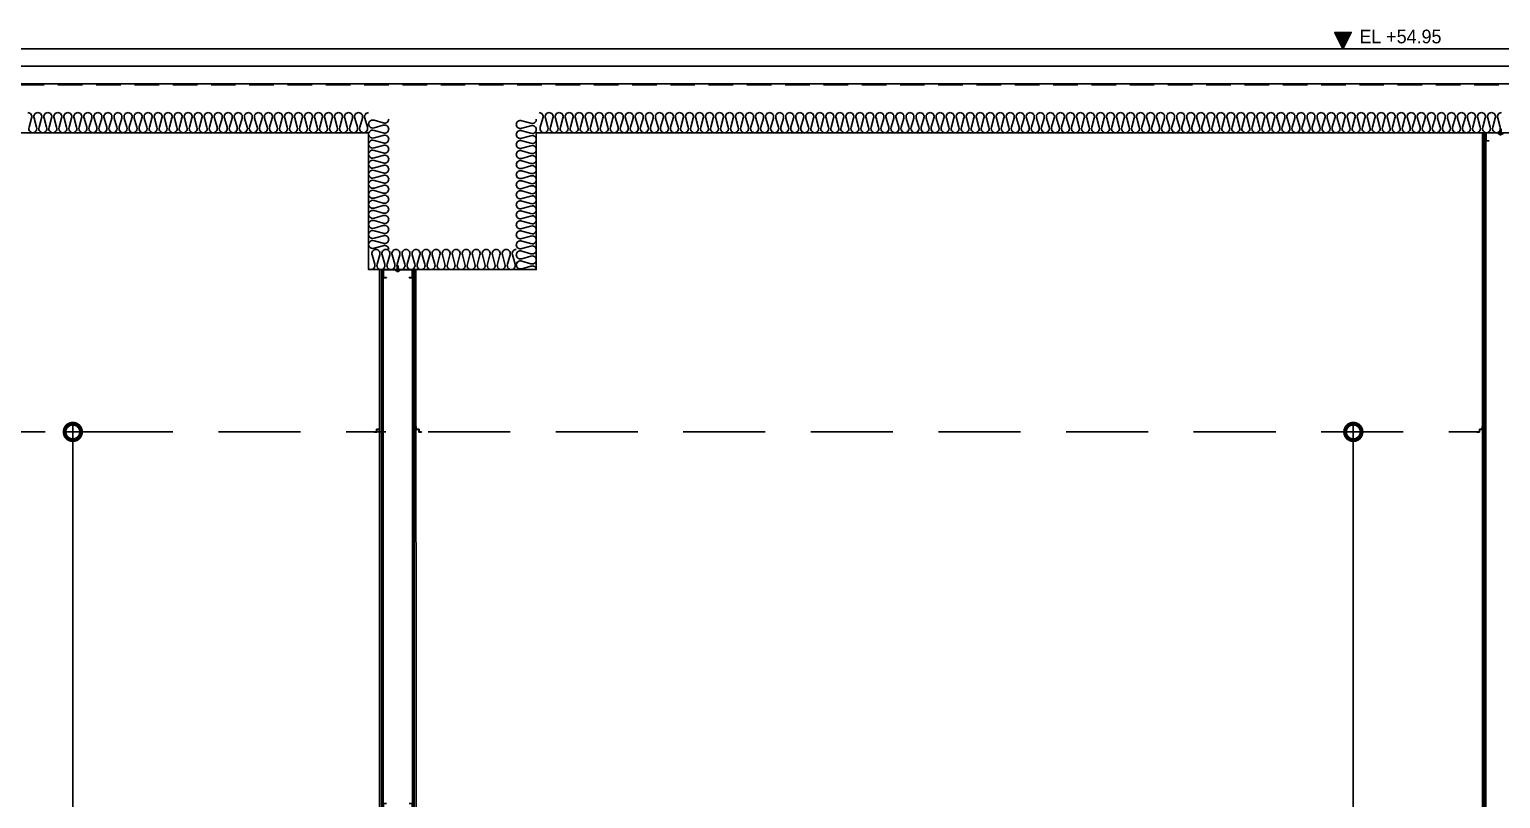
# Model space of a CAD drawing. Header units: millimetres. Extents: x 19868 to 801382, y -4805 to 85279.
# Drawn here: x 520667 to 528738, y 45669 to 49885 of the extents above; entities that cross this region are included whole.
import ezdxf

# ---------------------------------------------------------------- set-up
doc = ezdxf.new("R2010")
doc.units = ezdxf.units.MM
doc.header["$LTSCALE"] = 250
doc.linetypes.add('HID', pattern=[2.8, 1.8, -1])
doc.linetypes.add('HIDDEN', pattern=[9.525, 6.35, -3.175])
doc.layers.get('Defpoints').update_dxf_attribs({"color": 151})
for name, color, linetype in [('8입면선', 8, 'Continuous'), ('A-FIN', 6, 'Continuous'), ('A-FIN-8', 8, 'Continuous'), ('A-HAT-WIREMESH', 9, 'g_mesh'), ('A-WALL-D', 7, 'Continuous'), ('A-WP', 1, 'HID'), ('GAGAM-DT', 7, 'Continuous'), ('ISL', 251, 'Continuous'), ('인테리어', 7, 'HIDDEN'), ('입면', 7, 'Continuous')]:
    doc.layers.add(name, color=color, linetype=linetype)
doc.layers.add('CK', color=221, linetype='Continuous', plot=False)
doc.layers.add('NOPLOT', color=191, linetype='Continuous', plot=False)
doc.styles.add('Gdim', font='')
doc.styles.get('Gdim').set_extended_font_data('Dotum')
doc.linetypes.add('g_mesh', pattern='A,10,-0.8,["X",Gdim,S=0.6,R=0,X=-0.15,Y=-0.3],-0.8', length=11.6)
doc.dimstyles.new('Gdim50', dxfattribs={"dimscale": 30, "dimtxt": 3, "dimasz": 6, "dimexe": 1.5, "dimexo": 2, "dimgap": 1, "dimtad": 1, "dimdec": 0, "dimzin": 0, "dimdsep": 46, "dimlunit": 6, "dimtxsty": 'Gdim', "dimblk": 'DOTSMALL', "dimcen": 1.5, "dimdle": 1.5, "dimclrd": 256, "dimclre": 256, "dimclrt": 256, "dimazin": 0, "dimtfac": 1, "dimtdec": 0, "dimtix": 1, "dimtmove": 2, "dimatfit": 3, "dimldrblk": 'DOTSMALL', "dimfxl": 1.5, "dimtolj": 1, "dimtzin": 0, "dimlwd": -1, "dimlwe": -1, "dimarcsym": 1})

# ---------------------------------------------------------------- blocks, each defined once
blk = doc.blocks.new('A$C481fd194')
blk.add_hatch(color=256).paths.add_polyline_path([(375, 750), (-375, 750), (0, 0)])
blk.add_lwpolyline([(0, 0), (-375, 750), (375, 750), (0, 0)])
blk = doc.blocks.new('_DotSmall')
at = {"color": 0, "linetype": 'ByBlock', "const_width": 0.5}
blk.add_lwpolyline([(-0.0625, 0, 1), (0.0625, 0, 1)], format="xyb", close=True, dxfattribs=at)
blk = doc.blocks.new('*D81')
at = {"layer": 'CK', "transparency": 16777216}
for p, q in [((520905.2, 42233.9), (520905.2, 47723.9)), ((521043.4, 47678.9), (520860.2, 47678.9)), ((521043.4, 42278.9), (520860.2, 42278.9))]:
    blk.add_line(p, q, dxfattribs=at)
at = {"layer": 'Defpoints', "color": 0, "transparency": 16777216}
for p in [(520905.2, 47678.9), (521103.4, 47678.9), (521103.4, 42278.9)]:
    blk.add_point(p, dxfattribs=at)
at = {"layer": 'CK', "transparency": 16777216, "xscale": 180, "yscale": 180, "zscale": 180}
for p, rotation in [((520905.2, 47678.9), 90), ((520905.2, 42278.9), 270)]:
    blk.add_blockref('_DotSmall', p, dxfattribs=dict(at, rotation=rotation))
at = {"layer": 'CK', "transparency": 16777216, "insert": (520821.4, 44978.9), "char_height": 90, "attachment_point": 5, "rotation": 90, "style": 'Gdim'}
blk.add_mtext('\\A1;5,400', dxfattribs=at)
blk = doc.blocks.new('*D83')
at = {"layer": 'CK', "transparency": 16777216}
for p, q in [((527930.3, 43133.9), (527930.3, 47723.9)), ((528068.6, 47678.9), (527885.3, 47678.9)), ((528068.6, 43178.9), (527885.3, 43178.9))]:
    blk.add_line(p, q, dxfattribs=at)
at = {"layer": 'Defpoints', "color": 0, "transparency": 16777216}
for p in [(527930.3, 47678.9), (528128.6, 47678.9), (528128.6, 43178.9)]:
    blk.add_point(p, dxfattribs=at)
at = {"layer": 'CK', "transparency": 16777216, "xscale": 180, "yscale": 180, "zscale": 180}
for p, rotation in [((527930.3, 47678.9), 90), ((527930.3, 43178.9), 270)]:
    blk.add_blockref('_DotSmall', p, dxfattribs=dict(at, rotation=rotation))
at = {"layer": 'CK', "transparency": 16777216, "insert": (527846.6, 45428.9), "char_height": 90, "attachment_point": 5, "rotation": 90, "style": 'Gdim'}
blk.add_mtext('\\A1;4,500', dxfattribs=at)
blk = doc.blocks.new('*U126')
at = {"layer": '8입면선', "color": 8}
for p, q in [((10, 0), (9.7, 2991.3)), ((190, 0), (189.7, 2991.3)), ((190, 10), (10, 10))]:
    blk.add_line(p, q, dxfattribs=at)
at = {"layer": 'A-WALL-D'}
for p, q in [((-0.3, 2991.3), (0, 0)), ((19.7, 2991.3), (-0.3, 2991.3)), ((20, 10), (19.7, 2991.3)), ((180, 10), (179.7, 2991.3)), ((199.7, 2991.3), (179.7, 2991.3)), ((199.7, 2991.3), (200, 0)), ((20, 0), (0, 0)), ((180, 20), (20, 20)), ((20, 0), (180, 0)), ((200, 0), (180, 0))]:
    blk.add_line(p, q, dxfattribs=at)
at = {"layer": 'GAGAM-DT', "color": 8}
for p, q in [((97.3, 2985.5), (97.3, 3016.9)), ((102.3, 3011.4), (97.3, 3016.9)), ((102.3, 2985.5), (102.3, 3011.4)), ((104.8, 2985.5), (94.8, 2985.5)), ((94.8, 2985.5), (94.8, 2982)), ((103.3, 2980.5), (96.4, 2980.5)), ((97.3, 2985.5), (97.3, 2980.5)), ((102.3, 2985.5), (102.3, 2980.5)), ((104.8, 2985.5), (104.8, 2982)), ((95.1, 25.8), (95.1, 29.3)), ((105.1, 25.8), (95.1, 25.8)), ((103.6, 30.8), (96.7, 30.8)), ((97.6, 25.8), (97.6, 30.8)), ((97.6, 25.8), (97.6, -5.6)), ((102.6, 25.8), (102.6, 30.8)), ((102.6, 25.8), (102.6, -0.1)), ((105.1, 25.8), (105.1, 29.3)), ((102.6, -0.1), (97.6, -5.6))]:
    blk.add_line(p, q, dxfattribs=at)
for centre, start, end in [((96.4, 2982), 180, 270), ((103.3, 2982), 270, 0), ((96.7, 29.3), 90, 180), ((103.6, 29.3), 0, 90)]:
    blk.add_arc(centre, 1.51, start, end, dxfattribs=at)
at = {"layer": '입면', "color": 6}
for p, q in [((19.7, 2946.3), (19.7, 2991.3)), ((19.7, 2991.3), (85, 2991.3)), ((84.5, 2990.1), (20.9, 2990.1)), ((20.9, 2990.1), (20.9, 2947.5)), ((89.5, 2984.3), (84.5, 2990.1)), ((85, 2991.3), (90, 2985.5)), ((109.4, 2985.5), (114.3, 2991.3)), ((114.9, 2990.1), (109.9, 2984.3)), ((114.3, 2991.3), (179.7, 2991.3)), ((178.5, 2990.1), (114.9, 2990.1)), ((178.5, 2947.5), (178.5, 2990.1)), ((179.7, 2991.3), (179.7, 2946.3)), ((37.5, 2946.3), (19.7, 2946.3)), ((20.9, 2947.5), (37.5, 2947.5)), ((37.5, 2947.5), (37.5, 2946.3)), ((109.9, 2984.3), (89.5, 2984.3)), ((90, 2985.5), (109.4, 2985.5)), ((161.8, 2946.3), (161.8, 2947.5)), ((161.8, 2947.5), (178.5, 2947.5)), ((179.7, 2946.3), (161.8, 2946.3)), ((37.8, 65), (20, 65)), ((20, 65), (20, 20)), ((20, 20), (85.3, 20)), ((21.2, 21.2), (21.2, 63.8)), ((21.2, 63.8), (37.8, 63.8)), ((84.8, 21.2), (21.2, 21.2)), ((37.8, 63.8), (37.8, 65)), ((89.8, 27), (84.8, 21.2)), ((85.3, 20), (90.3, 25.8)), ((110.2, 27), (89.8, 27)), ((90.3, 25.8), (109.7, 25.8)), ((109.7, 25.8), (114.7, 20)), ((115.2, 21.2), (110.2, 27)), ((114.7, 20), (180, 20)), ((178.8, 21.2), (115.2, 21.2)), ((180, 65), (162.2, 65)), ((162.2, 65), (162.2, 63.8)), ((162.2, 63.8), (178.8, 63.8)), ((178.8, 63.8), (178.8, 21.2)), ((180, 20), (180, 65))]:
    blk.add_line(p, q, dxfattribs=at)
blk = doc.blocks.new('*U128')
at = {"layer": '8입면선', "color": 8}
for p, q in [((3316397.6, 472011.4), (3316397.6, 478251.4)), ((3316577.6, 472011.4), (3316577.6, 478251.4))]:
    blk.add_line(p, q, dxfattribs=at)
at = {"layer": 'A-WALL-D'}
for p, q in [((3316387.6, 478251.4), (3316387.6, 472011.4)), ((3316407.6, 478251.4), (3316387.6, 478251.4)), ((3316407.6, 472021.4), (3316407.6, 478251.4)), ((3316567.6, 472021.4), (3316567.6, 478251.4)), ((3316587.6, 478251.4), (3316567.6, 478251.4)), ((3316587.6, 478251.4), (3316587.6, 472011.4)), ((3316407.6, 472011.4), (3316387.6, 472011.4)), ((3316587.6, 472011.4), (3316567.6, 472011.4))]:
    blk.add_line(p, q, dxfattribs=at)
at = {"layer": 'CK', "linetype": 'Continuous'}
blk.add_line((3316472.9, 472011.4), (3316502.3, 472011.4), dxfattribs=at)
at = {"layer": 'GAGAM-DT', "color": 8}
for p, q in [((3316492.7, 478245.6), (3316482.8, 478245.6)), ((3316482.8, 478245.6), (3316482.8, 478242.1)), ((3316491.2, 478240.6), (3316484.3, 478240.6)), ((3316485.3, 478245.6), (3316485.3, 478277)), ((3316490.3, 478271.5), (3316485.3, 478277)), ((3316485.3, 478245.6), (3316485.3, 478240.6)), ((3316490.3, 478245.6), (3316490.3, 478271.5)), ((3316490.3, 478245.6), (3316490.3, 478240.6)), ((3316492.7, 478245.6), (3316492.7, 478242.1)), ((3316482.8, 472017.2), (3316482.8, 472020.7)), ((3316492.7, 472017.2), (3316482.8, 472017.2)), ((3316491.2, 472022.2), (3316484.3, 472022.2)), ((3316485.3, 472017.2), (3316485.3, 472022.2)), ((3316485.3, 472017.2), (3316485.3, 471985.8)), ((3316490.3, 472017.2), (3316490.3, 472022.2)), ((3316490.3, 472017.2), (3316490.3, 471991.3)), ((3316492.7, 472017.2), (3316492.7, 472020.7)), ((3316490.3, 471991.3), (3316485.3, 471985.8))]:
    blk.add_line(p, q, dxfattribs=at)
for centre, start, end in [((3316484.3, 478242.1), 180, 270), ((3316491.2, 478242.1), 270, 0), ((3316484.3, 472020.7), 90, 180), ((3316491.2, 472020.7), 0, 90)]:
    blk.add_arc(centre, 1.51, start, end, dxfattribs=at)
at = {"layer": '입면', "color": 6}
for p, q in [((3316407.6, 478206.4), (3316407.6, 478251.4)), ((3316407.6, 478251.4), (3316472.9, 478251.4)), ((3316425.4, 478206.4), (3316407.6, 478206.4)), ((3316472.4, 478250.2), (3316408.8, 478250.2)), ((3316408.8, 478250.2), (3316408.8, 478207.6)), ((3316408.8, 478207.6), (3316425.4, 478207.6)), ((3316425.4, 478207.6), (3316425.4, 478206.4)), ((3316477.4, 478244.4), (3316472.4, 478250.2)), ((3316472.9, 478251.4), (3316477.9, 478245.6)), ((3316497.8, 478244.4), (3316477.4, 478244.4)), ((3316477.9, 478245.6), (3316497.3, 478245.6)), ((3316497.3, 478245.6), (3316502.3, 478251.4)), ((3316502.8, 478250.2), (3316497.8, 478244.4)), ((3316502.3, 478251.4), (3316567.6, 478251.4)), ((3316566.4, 478250.2), (3316502.8, 478250.2)), ((3316549.8, 478206.4), (3316549.8, 478207.6)), ((3316549.8, 478207.6), (3316566.4, 478207.6)), ((3316567.6, 478206.4), (3316549.8, 478206.4)), ((3316566.4, 478207.6), (3316566.4, 478250.2)), ((3316567.6, 478251.4), (3316567.6, 478206.4)), ((3316425.4, 472056.4), (3316407.6, 472056.4)), ((3316407.6, 472056.4), (3316407.6, 472011.4)), ((3316407.6, 472011.4), (3316472.9, 472011.4)), ((3316408.8, 472012.6), (3316408.8, 472055.2)), ((3316408.8, 472055.2), (3316425.4, 472055.2)), ((3316472.4, 472012.6), (3316408.8, 472012.6)), ((3316425.4, 472055.2), (3316425.4, 472056.4)), ((3316477.4, 472018.5), (3316472.4, 472012.6)), ((3316472.9, 472011.4), (3316477.9, 472017.3)), ((3316497.8, 472018.5), (3316477.4, 472018.5)), ((3316477.9, 472017.3), (3316497.3, 472017.3)), ((3316497.3, 472017.3), (3316502.3, 472011.4)), ((3316502.8, 472012.6), (3316497.8, 472018.5)), ((3316502.3, 472011.4), (3316567.6, 472011.4)), ((3316566.4, 472012.6), (3316502.8, 472012.6)), ((3316567.6, 472056.4), (3316549.8, 472056.4)), ((3316549.8, 472056.4), (3316549.8, 472055.2)), ((3316549.8, 472055.2), (3316566.4, 472055.2)), ((3316566.4, 472055.2), (3316566.4, 472012.6)), ((3316567.6, 472011.4), (3316567.6, 472056.4))]:
    blk.add_line(p, q, dxfattribs=at)

msp = doc.modelspace()

# ---------------------------------------------------------------- linework, layer by layer
at = {"layer": 'A-FIN'}
msp.add_line((531630.2, 49778.9), (511456.2, 49778.9), dxfattribs=at)
at = {"layer": 'A-FIN-8'}
msp.add_line((510956.4, 49586.9), (531620, 49586.9), dxfattribs=at)
at = {"layer": 'A-HAT-WIREMESH', "ltscale": 0.6}
msp.add_line((531630.2, 49682.9), (510946.2, 49682.9), dxfattribs=at)
at = {"layer": 'A-WP', "ltscale": 0.3}
msp.add_line((510953.4, 49581.9), (531623.1, 49581.9), dxfattribs=at)
at = {"layer": 'ISL'}
for points in [[(520658.2, 49428.9, -0.524856), (520678.8, 49399.1), (520665.1, 49348.7, 1.449198), (520706.3, 49348.7), (520692.6, 49399.1, -0.524856), (520713.2, 49428.9, -0.524856), (520733.8, 49399.1), (520720.1, 49348.7, 1.449198), (520761.3, 49348.7), (520747.6, 49399.1, -0.524856), (520768.2, 49428.9, -0.524856), (520788.8, 49399.1), (520775.1, 49348.7, 1.449198), (520816.3, 49348.7), (520802.6, 49399.1, -0.524856), (520823.2, 49428.9, -0.524856), (520843.8, 49399.1), (520830.1, 49348.7, 1.449198), (520871.3, 49348.7), (520857.6, 49399.1, -0.524856), (520878.2, 49428.9, -0.524856), (520898.8, 49399.1), (520885.1, 49348.7, 1.449198), (520926.3, 49348.7), (520912.6, 49399.1, -0.524856), (520933.2, 49428.9, -0.524856), (520953.8, 49399.1), (520940.1, 49348.7, 1.449198), (520981.3, 49348.7), (520967.6, 49399.1, -0.524856), (520988.2, 49428.9, -0.524856), (521008.8, 49399.1), (520995.1, 49348.7, 1.449198), (521036.3, 49348.7), (521022.6, 49399.1, -0.524856), (521043.2, 49428.9, -0.524856), (521063.8, 49399.1), (521050.1, 49348.7, 1.449198), (521091.3, 49348.7), (521077.6, 49399.1, -0.524856), (521098.2, 49428.9, -0.524856), (521118.8, 49399.1), (521105.1, 49348.7, 1.449198), (521146.3, 49348.7), (521132.6, 49399.1, -0.524856), (521153.2, 49428.9, -0.524856), (521173.8, 49399.1), (521160.1, 49348.7, 1.449198), (521201.3, 49348.7), (521187.6, 49399.1, -0.524856), (521208.2, 49428.9, -0.524856), (521228.8, 49399.1), (521215.1, 49348.7, 1.449198), (521256.3, 49348.7), (521242.6, 49399.1, -0.524856), (521263.2, 49428.9, -0.524856), (521283.8, 49399.1), (521270.1, 49348.7, 1.449198), (521311.3, 49348.7), (521297.6, 49399.1, -0.524856), (521318.2, 49428.9, -0.524856), (521338.8, 49399.1), (521325.1, 49348.7, 1.449198), (521366.3, 49348.7), (521352.6, 49399.1, -0.524856), (521373.2, 49428.9, -0.524856), (521393.8, 49399.1), (521380.1, 49348.7, 1.449198), (521421.3, 49348.7), (521407.6, 49399.1, -0.524856), (521428.2, 49428.9, -0.524856), (521448.8, 49399.1), (521435.1, 49348.7, 1.449198), (521476.3, 49348.7), (521462.6, 49399.1, -0.524856), (521483.2, 49428.9, -0.524856), (521503.8, 49399.1), (521490.1, 49348.7, 1.449198), (521531.3, 49348.7), (521517.6, 49399.1, -0.524856), (521538.2, 49428.9, -0.524856), (521558.8, 49399.1), (521545.1, 49348.7, 1.449198), (521586.3, 49348.7), (521572.6, 49399.1, -0.524856), (521593.2, 49428.9, -0.524856), (521613.8, 49399.1), (521600.1, 49348.7, 1.449198), (521641.3, 49348.7), (521627.6, 49399.1, -0.524856), (521648.2, 49428.9, -0.524856), (521668.8, 49399.1), (521655.1, 49348.7, 1.449198), (521696.3, 49348.7), (521682.6, 49399.1, -0.524856), (521703.2, 49428.9, -0.524856), (521723.8, 49399.1), (521710.1, 49348.7, 1.449198), (521751.3, 49348.7), (521737.6, 49399.1, -0.524856), (521758.2, 49428.9, -0.524856), (521778.8, 49399.1), (521765.1, 49348.7, 1.449198), (521806.3, 49348.7), (521792.6, 49399.1, -0.524856), (521813.2, 49428.9, -0.524856), (521833.8, 49399.1), (521820.1, 49348.7, 1.449198), (521861.3, 49348.7), (521847.6, 49399.1, -0.524856), (521868.2, 49428.9, -0.524856), (521888.8, 49399.1), (521875.1, 49348.7, 1.449198), (521916.3, 49348.7), (521902.6, 49399.1, -0.524856), (521923.2, 49428.9, -0.524856), (521943.8, 49399.1), (521930.1, 49348.7, 1.449198), (521971.3, 49348.7), (521957.6, 49399.1, -0.524856), (521978.2, 49428.9, -0.524856), (521998.8, 49399.1), (521985.1, 49348.7, 1.449198), (522026.3, 49348.7), (522012.6, 49399.1, -0.524856), (522033.2, 49428.9, -0.524856), (522053.8, 49399.1), (522040.1, 49348.7, 1.449198), (522081.3, 49348.7), (522067.6, 49399.1, -0.524856), (522088.2, 49428.9, -0.524856), (522108.8, 49399.1), (522095.1, 49348.7, 1.449198), (522136.3, 49348.7), (522122.6, 49399.1, -0.524856), (522143.2, 49428.9, -0.524856), (522163.8, 49399.1), (522150.1, 49348.7, 1.449198), (522191.3, 49348.7), (522177.6, 49399.1, -0.524856), (522198.2, 49428.9, -0.524856), (522218.8, 49399.1), (522205.1, 49348.7, 1.449198), (522246.3, 49348.7), (522232.6, 49399.1, -0.524856), (522253.2, 49428.9, -0.524856), (522273.8, 49399.1), (522260.1, 49348.7, 1.449198), (522301.3, 49348.7), (522287.6, 49399.1, -0.524856), (522308.2, 49428.9, -0.524856), (522328.8, 49399.1), (522315.1, 49348.7, 1.449198), (522356.3, 49348.7), (522342.6, 49399.1, -0.524856), (522363.2, 49428.9, -0.524856), (522383.8, 49399.1), (522370.1, 49348.7, 1.449198), (522411.3, 49348.7), (522397.6, 49399.1, -0.524856), (522418.2, 49428.9, -0.524856), (522438.8, 49399.1), (522425.1, 49348.7, 1.449198), (522466.3, 49348.7), (522452.6, 49399.1, -0.524856), (522473.2, 49428.9, -0.524856), (522493.8, 49399.1), (522480.1, 49348.7, 1.449198), (522521.3, 49348.7), (522507.6, 49399.1, -0.524856), (522528.2, 49428.9)], [(528743.2, 49428.9, 0.524856), (528722.6, 49399.1), (528736.3, 49348.7, -1.449198), (528695.1, 49348.7), (528708.8, 49399.1, 0.524856), (528688.2, 49428.9, 0.524856), (528667.6, 49399.1), (528681.3, 49348.7, -1.449198), (528640.1, 49348.7), (528653.8, 49399.1, 0.524856), (528633.2, 49428.9, 0.524856), (528612.6, 49399.1), (528626.3, 49348.7, -1.449198), (528585.1, 49348.7), (528598.8, 49399.1, 0.524856), (528578.2, 49428.9, 0.524856), (528557.6, 49399.1), (528571.3, 49348.7, -1.449198), (528530.1, 49348.7), (528543.8, 49399.1, 0.524856), (528523.2, 49428.9, 0.524856), (528502.6, 49399.1), (528516.3, 49348.7, -1.449198), (528475.1, 49348.7), (528488.8, 49399.1, 0.524856), (528468.2, 49428.9, 0.524856), (528447.6, 49399.1), (528461.3, 49348.7, -1.449198), (528420.1, 49348.7), (528433.8, 49399.1, 0.524856), (528413.2, 49428.9, 0.524856), (528392.6, 49399.1), (528406.3, 49348.7, -1.449198), (528365.1, 49348.7), (528378.8, 49399.1, 0.524856), (528358.2, 49428.9, 0.524856), (528337.6, 49399.1), (528351.3, 49348.7, -1.449198), (528310.1, 49348.7), (528323.8, 49399.1, 0.524856), (528303.2, 49428.9, 0.524856), (528282.6, 49399.1), (528296.3, 49348.7, -1.449198), (528255.1, 49348.7), (528268.8, 49399.1, 0.524856), (528248.2, 49428.9, 0.524856), (528227.6, 49399.1), (528241.3, 49348.7, -1.449198), (528200.1, 49348.7), (528213.8, 49399.1, 0.524856), (528193.2, 49428.9, 0.524856), (528172.6, 49399.1), (528186.3, 49348.7, -1.449198), (528145.1, 49348.7), (528158.8, 49399.1, 0.524856), (528138.2, 49428.9, 0.524856), (528117.6, 49399.1), (528131.3, 49348.7, -1.449198), (528090.1, 49348.7), (528103.8, 49399.1, 0.524856), (528083.2, 49428.9, 0.524856), (528062.6, 49399.1), (528076.3, 49348.7, -1.449198), (528035.1, 49348.7), (528048.8, 49399.1, 0.524856), (528028.2, 49428.9, 0.524856), (528007.6, 49399.1), (528021.3, 49348.7, -1.449198), (527980.1, 49348.7), (527993.8, 49399.1, 0.524856), (527973.2, 49428.9, 0.524856), (527952.6, 49399.1), (527966.3, 49348.7, -1.449198), (527925.1, 49348.7), (527938.8, 49399.1, 0.524856), (527918.2, 49428.9, 0.524856), (527897.6, 49399.1), (527911.3, 49348.7, -1.449198), (527870.1, 49348.7), (527883.8, 49399.1, 0.524856), (527863.2, 49428.9, 0.524856), (527842.6, 49399.1), (527856.3, 49348.7, -1.449198), (527815.1, 49348.7), (527828.8, 49399.1, 0.524856), (527808.2, 49428.9, 0.524856), (527787.6, 49399.1), (527801.3, 49348.7, -1.449198), (527760.1, 49348.7), (527773.8, 49399.1, 0.524856), (527753.2, 49428.9, 0.524856), (527732.6, 49399.1), (527746.3, 49348.7, -1.449198), (527705.1, 49348.7), (527718.8, 49399.1, 0.524856), (527698.2, 49428.9, 0.524856), (527677.6, 49399.1), (527691.3, 49348.7, -1.449198), (527650.1, 49348.7), (527663.8, 49399.1, 0.524856), (527643.2, 49428.9, 0.524856), (527622.6, 49399.1), (527636.3, 49348.7, -1.449198), (527595.1, 49348.7), (527608.8, 49399.1, 0.524856), (527588.2, 49428.9, 0.524856), (527567.6, 49399.1), (527581.3, 49348.7, -1.449198), (527540.1, 49348.7), (527553.8, 49399.1, 0.524856), (527533.2, 49428.9, 0.524856), (527512.6, 49399.1), (527526.3, 49348.7, -1.449198), (527485.1, 49348.7), (527498.8, 49399.1, 0.524856), (527478.2, 49428.9, 0.524856), (527457.6, 49399.1), (527471.3, 49348.7, -1.449198), (527430.1, 49348.7), (527443.8, 49399.1, 0.524856), (527423.2, 49428.9, 0.524856), (527402.6, 49399.1), (527416.3, 49348.7, -1.449198), (527375.1, 49348.7), (527388.8, 49399.1, 0.524856), (527368.2, 49428.9, 0.524856), (527347.6, 49399.1), (527361.3, 49348.7, -1.449198), (527320.1, 49348.7), (527333.8, 49399.1, 0.524856), (527313.2, 49428.9, 0.524856), (527292.6, 49399.1), (527306.3, 49348.7, -1.449198), (527265.1, 49348.7), (527278.8, 49399.1, 0.524856), (527258.2, 49428.9, 0.524856), (527237.6, 49399.1), (527251.3, 49348.7, -1.449198), (527210.1, 49348.7), (527223.8, 49399.1, 0.524856), (527203.2, 49428.9, 0.524856), (527182.6, 49399.1), (527196.3, 49348.7, -1.449198), (527155.1, 49348.7), (527168.8, 49399.1, 0.524856), (527148.2, 49428.9, 0.524856), (527127.6, 49399.1), (527141.3, 49348.7, -1.449198), (527100.1, 49348.7), (527113.8, 49399.1, 0.524856), (527093.2, 49428.9, 0.524856), (527072.6, 49399.1), (527086.3, 49348.7, -1.449198), (527045.1, 49348.7), (527058.8, 49399.1, 0.524856), (527038.2, 49428.9, 0.524856), (527017.6, 49399.1), (527031.3, 49348.7, -1.449198), (526990.1, 49348.7), (527003.8, 49399.1, 0.524856), (526983.2, 49428.9, 0.524856), (526962.6, 49399.1), (526976.3, 49348.7, -1.449198), (526935.1, 49348.7), (526948.8, 49399.1, 0.524856), (526928.2, 49428.9, 0.524856), (526907.6, 49399.1), (526921.3, 49348.7, -1.449198), (526880.1, 49348.7), (526893.8, 49399.1, 0.524856), (526873.2, 49428.9, 0.524856), (526852.6, 49399.1), (526866.3, 49348.7, -1.449198), (526825.1, 49348.7), (526838.8, 49399.1, 0.524856), (526818.2, 49428.9, 0.524856), (526797.6, 49399.1), (526811.3, 49348.7, -1.449198), (526770.1, 49348.7), (526783.8, 49399.1, 0.524856), (526763.2, 49428.9, 0.524856), (526742.6, 49399.1), (526756.3, 49348.7, -1.449198), (526715.1, 49348.7), (526728.8, 49399.1, 0.524856), (526708.2, 49428.9, 0.524856), (526687.6, 49399.1), (526701.3, 49348.7, -1.449198), (526660.1, 49348.7), (526673.8, 49399.1, 0.524856), (526653.2, 49428.9, 0.524856), (526632.6, 49399.1), (526646.3, 49348.7, -1.449198), (526605.1, 49348.7), (526618.8, 49399.1, 0.524856), (526598.2, 49428.9, 0.524856), (526577.6, 49399.1), (526591.3, 49348.7, -1.449198), (526550.1, 49348.7), (526563.8, 49399.1, 0.524856), (526543.2, 49428.9, 0.524856), (526522.6, 49399.1), (526536.3, 49348.7, -1.449198), (526495.1, 49348.7), (526508.8, 49399.1, 0.524856), (526488.2, 49428.9, 0.524856), (526467.6, 49399.1), (526481.3, 49348.7, -1.449198), (526440.1, 49348.7), (526453.8, 49399.1, 0.524856), (526433.2, 49428.9, 0.524856), (526412.6, 49399.1), (526426.3, 49348.7, -1.449198), (526385.1, 49348.7), (526398.8, 49399.1, 0.524856), (526378.2, 49428.9, 0.524856), (526357.6, 49399.1), (526371.3, 49348.7, -1.449198), (526330.1, 49348.7), (526343.8, 49399.1, 0.524856), (526323.2, 49428.9, 0.524856), (526302.6, 49399.1), (526316.3, 49348.7, -1.449198), (526275.1, 49348.7), (526288.8, 49399.1, 0.524856), (526268.2, 49428.9, 0.524856), (526247.6, 49399.1), (526261.3, 49348.7, -1.449198), (526220.1, 49348.7), (526233.8, 49399.1, 0.524856), (526213.2, 49428.9, 0.524856), (526192.6, 49399.1), (526206.3, 49348.7, -1.449198), (526165.1, 49348.7), (526178.8, 49399.1, 0.524856), (526158.2, 49428.9, 0.524856), (526137.6, 49399.1), (526151.3, 49348.7, -1.449198), (526110.1, 49348.7), (526123.8, 49399.1, 0.524856), (526103.2, 49428.9, 0.524856), (526082.6, 49399.1), (526096.3, 49348.7, -1.449198), (526055.1, 49348.7), (526068.8, 49399.1, 0.524856), (526048.2, 49428.9, 0.524856), (526027.6, 49399.1), (526041.3, 49348.7, -1.449198), (526000.1, 49348.7), (526013.8, 49399.1, 0.524856), (525993.2, 49428.9, 0.524856), (525972.6, 49399.1), (525986.3, 49348.7, -1.449198), (525945.1, 49348.7), (525958.8, 49399.1, 0.524856), (525938.2, 49428.9, 0.524856), (525917.6, 49399.1), (525931.3, 49348.7, -1.449198), (525890.1, 49348.7), (525903.8, 49399.1, 0.524856), (525883.2, 49428.9, 0.524856), (525862.6, 49399.1), (525876.3, 49348.7, -1.449198), (525835.1, 49348.7), (525848.8, 49399.1, 0.524856), (525828.2, 49428.9, 0.524856), (525807.6, 49399.1), (525821.3, 49348.7, -1.449198), (525780.1, 49348.7), (525793.8, 49399.1, 0.524856), (525773.2, 49428.9, 0.524856), (525752.6, 49399.1), (525766.3, 49348.7, -1.449198), (525725.1, 49348.7), (525738.8, 49399.1, 0.524856), (525718.2, 49428.9, 0.524856), (525697.6, 49399.1), (525711.3, 49348.7, -1.449198), (525670.1, 49348.7), (525683.8, 49399.1, 0.524856), (525663.2, 49428.9, 0.524856), (525642.6, 49399.1), (525656.3, 49348.7, -1.449198), (525615.1, 49348.7), (525628.8, 49399.1, 0.524856), (525608.2, 49428.9, 0.524856), (525587.6, 49399.1), (525601.3, 49348.7, -1.449198), (525560.1, 49348.7), (525573.8, 49399.1, 0.524856), (525553.2, 49428.9, 0.524856), (525532.6, 49399.1), (525546.3, 49348.7, -1.449198), (525505.1, 49348.7), (525518.8, 49399.1, 0.524856), (525498.2, 49428.9, 0.524856), (525477.6, 49399.1), (525491.3, 49348.7, -1.449198), (525450.1, 49348.7), (525463.8, 49399.1, 0.524856), (525443.2, 49428.9, 0.524856), (525422.6, 49399.1), (525436.3, 49348.7, -1.449198), (525395.1, 49348.7), (525408.8, 49399.1, 0.524856), (525388.2, 49428.9, 0.524856), (525367.6, 49399.1), (525381.3, 49348.7, -1.449198), (525340.1, 49348.7), (525353.8, 49399.1, 0.524856), (525333.2, 49428.9, 0.524856), (525312.6, 49399.1), (525326.3, 49348.7, -1.449198), (525285.1, 49348.7), (525298.8, 49399.1, 0.524856), (525278.2, 49428.9, 0.524856), (525257.6, 49399.1), (525271.3, 49348.7, -1.449198), (525230.1, 49348.7), (525243.8, 49399.1, 0.524856), (525223.2, 49428.9, 0.524856), (525202.6, 49399.1), (525216.3, 49348.7, -1.449198), (525175.1, 49348.7), (525188.8, 49399.1, 0.524856), (525168.2, 49428.9, 0.524856), (525147.6, 49399.1), (525161.3, 49348.7, -1.449198), (525120.1, 49348.7), (525133.8, 49399.1, 0.524856), (525113.2, 49428.9, 0.524856), (525092.6, 49399.1), (525106.3, 49348.7, -1.449198), (525065.1, 49348.7), (525078.8, 49399.1, 0.524856), (525058.2, 49428.9, 0.524856), (525037.6, 49399.1), (525051.3, 49348.7, -1.449198), (525010.1, 49348.7), (525023.8, 49399.1, 0.524856), (525003.2, 49428.9, 0.524856), (524982.6, 49399.1), (524996.3, 49348.7, -1.449198), (524955.1, 49348.7), (524968.8, 49399.1, 0.524856), (524948.2, 49428.9, 0.524856), (524927.6, 49399.1), (524941.3, 49348.7, -1.449198), (524900.1, 49348.7), (524913.8, 49399.1, 0.524856), (524893.2, 49428.9, 0.524856), (524872.6, 49399.1), (524886.3, 49348.7, -1.449198), (524845.1, 49348.7), (524858.8, 49399.1, 0.524856), (524838.2, 49428.9, 0.524856), (524817.6, 49399.1), (524831.3, 49348.7, -1.449198), (524790.1, 49348.7), (524803.8, 49399.1, 0.524856), (524783.2, 49428.9, 0.524856), (524762.6, 49399.1), (524776.3, 49348.7, -1.449198), (524735.1, 49348.7), (524748.8, 49399.1, 0.524856), (524728.2, 49428.9, 0.524856), (524707.6, 49399.1), (524721.3, 49348.7, -1.449198), (524680.1, 49348.7), (524693.8, 49399.1, 0.524856), (524673.2, 49428.9, 0.524856), (524652.6, 49399.1), (524666.3, 49348.7, -1.449198), (524625.1, 49348.7), (524638.8, 49399.1, 0.524856), (524618.2, 49428.9, 0.524856), (524597.6, 49399.1), (524611.3, 49348.7, -1.449198), (524570.1, 49348.7), (524583.8, 49399.1, 0.524856), (524563.2, 49428.9, 0.524856), (524542.6, 49399.1), (524556.3, 49348.7, -1.449198), (524515.1, 49348.7), (524528.8, 49399.1, 0.524856), (524508.2, 49428.9, 0.524856), (524487.6, 49399.1), (524501.3, 49348.7, -1.449198), (524460.1, 49348.7), (524473.8, 49399.1, 0.524856), (524453.2, 49428.9, 0.524856), (524432.6, 49399.1), (524446.3, 49348.7, -1.449198), (524405.1, 49348.7), (524418.8, 49399.1, 0.524856), (524398.2, 49428.9, 0.524856), (524377.6, 49399.1), (524391.3, 49348.7, -1.449198), (524350.1, 49348.7), (524363.8, 49399.1, 0.524856), (524343.2, 49428.9, 0.524856), (524322.6, 49399.1), (524336.3, 49348.7, -1.449198), (524295.1, 49348.7), (524308.8, 49399.1, 0.524856), (524288.2, 49428.9, 0.524856), (524267.6, 49399.1), (524281.3, 49348.7, -1.449198), (524240.1, 49348.7), (524253.8, 49399.1, 0.524856), (524233.2, 49428.9, 0.524856), (524212.6, 49399.1), (524226.3, 49348.7, -1.449198), (524185.1, 49348.7), (524198.8, 49399.1, 0.524856), (524178.2, 49428.9, 0.524856), (524157.6, 49399.1), (524171.3, 49348.7, -1.449198), (524130.1, 49348.7), (524143.8, 49399.1, 0.524856), (524123.2, 49428.9, 0.524856), (524102.6, 49399.1), (524116.3, 49348.7, -1.449198), (524075.1, 49348.7), (524088.8, 49399.1, 0.524856), (524068.2, 49428.9, 0.524856), (524047.6, 49399.1), (524061.3, 49348.7, -1.449198), (524020.1, 49348.7), (524033.8, 49399.1, 0.524856), (524013.2, 49428.9, 0.524856), (523992.6, 49399.1), (524006.3, 49348.7, -1.449198), (523965.1, 49348.7), (523978.8, 49399.1, 0.524856), (523958.2, 49428.9, 0.524856), (523937.6, 49399.1), (523951.3, 49348.7, -1.449198), (523910.1, 49348.7), (523923.8, 49399.1, 0.524856), (523903.2, 49428.9, 0.524856), (523882.6, 49399.1), (523896.3, 49348.7, -1.449198), (523855.1, 49348.7), (523868.8, 49399.1, 0.524856), (523848.2, 49428.9, 0.524856), (523827.6, 49399.1), (523841.3, 49348.7, -1.449198), (523800.1, 49348.7), (523813.8, 49399.1, 0.524856), (523793.2, 49428.9, 0.524856), (523772.6, 49399.1), (523786.3, 49348.7, -1.449198), (523745.1, 49348.7), (523758.8, 49399.1, 0.524856), (523738.2, 49428.9, 0.524856), (523717.6, 49399.1), (523731.3, 49348.7, -1.449198), (523690.1, 49348.7), (523703.8, 49399.1, 0.524856), (523683.2, 49428.9, 0.524856), (523662.6, 49399.1), (523676.3, 49348.7, -1.449198), (523635.1, 49348.7), (523648.8, 49399.1, 0.524856), (523628.2, 49428.9, 0.524856), (523607.6, 49399.1), (523621.3, 49348.7, -1.449198), (523580.1, 49348.7), (523593.8, 49399.1, 0.524856), (523573.2, 49428.9, 0.524856), (523552.6, 49399.1), (523566.3, 49348.7, -1.449198), (523525.1, 49348.7), (523538.8, 49399.1, 0.524856), (523518.2, 49428.9, 0.524856), (523497.6, 49399.1), (523511.3, 49348.7, -1.449198), (523470.1, 49348.7), (523483.8, 49399.1, 0.524856), (523463.2, 49428.9)], [(522638.2, 48678.9, 0.524856), (522608.4, 48699.5), (522558, 48685.9, -1.449198), (522558, 48727), (522608.4, 48713.4, 0.524856), (522638.2, 48733.9, 0.524856), (522608.4, 48754.5), (522558, 48740.9, -1.449198), (522558, 48782), (522608.4, 48768.4, 0.524856), (522638.2, 48788.9, 0.524856), (522608.4, 48809.5), (522558, 48795.9, -1.449198), (522558, 48837), (522608.4, 48823.4, 0.524856), (522638.2, 48843.9, 0.524856), (522608.4, 48864.5), (522558, 48850.9, -1.449198), (522558, 48892), (522608.4, 48878.4, 0.524856), (522638.2, 48898.9, 0.524856), (522608.4, 48919.5), (522558, 48905.9, -1.449198), (522558, 48947), (522608.4, 48933.4, 0.524856), (522638.2, 48953.9, 0.524856), (522608.4, 48974.5), (522558, 48960.9, -1.449198), (522558, 49002), (522608.4, 48988.4, 0.524856), (522638.2, 49008.9, 0.524856), (522608.4, 49029.5), (522558, 49015.9, -1.449198), (522558, 49057), (522608.4, 49043.4, 0.524856), (522638.2, 49063.9, 0.524856), (522608.4, 49084.5), (522558, 49070.9, -1.449198), (522558, 49112), (522608.4, 49098.4, 0.524856), (522638.2, 49118.9, 0.524856), (522608.4, 49139.5), (522558, 49125.9, -1.449198), (522558, 49167), (522608.4, 49153.4, 0.524856), (522638.2, 49173.9, 0.524856), (522608.4, 49194.5), (522558, 49180.9, -1.449198), (522558, 49222), (522608.4, 49208.4, 0.524856), (522638.2, 49228.9, 0.524856), (522608.4, 49249.5), (522558, 49235.9, -1.449198), (522558, 49277), (522608.4, 49263.4, 0.524856), (522638.2, 49283.9, 0.524856), (522608.4, 49304.5), (522558, 49290.9, -1.449198), (522558, 49332), (522608.4, 49318.4, 0.524856), (522638.2, 49338.9, 0.524856), (522608.4, 49359.5), (522558, 49345.9, -1.449198), (522558, 49387), (522608.4, 49373.4, 0.524856), (522638.2, 49393.9)], [(523448.1, 49393.9, -0.561806), (523418.4, 49370.9), (523368, 49384.5, 0.524856), (523338.2, 49363.9, 0.524856), (523368, 49343.4), (523418.4, 49357, -1.449198), (523418.4, 49315.9), (523368, 49329.5, 0.524856), (523338.2, 49308.9, 0.524856), (523368, 49288.4), (523418.4, 49302, -1.449198), (523418.4, 49260.9), (523368, 49274.5, 0.524856), (523338.2, 49253.9, 0.524856), (523368, 49233.4), (523418.4, 49247, -1.449198), (523418.4, 49205.9), (523368, 49219.5, 0.524856), (523338.2, 49198.9, 0.524856), (523368, 49178.4), (523418.4, 49192, -1.449198), (523418.4, 49150.9), (523368, 49164.5, 0.524856), (523338.2, 49143.9, 0.524856), (523368, 49123.4), (523418.4, 49137, -1.449198), (523418.4, 49095.9), (523368, 49109.5, 0.524856), (523338.2, 49088.9, 0.524856), (523368, 49068.4), (523418.4, 49082, -1.449198), (523418.4, 49040.9), (523368, 49054.5, 0.524856), (523338.2, 49033.9, 0.524856), (523368, 49013.4), (523418.4, 49027, -1.449198), (523418.4, 48985.9), (523368, 48999.5, 0.524856), (523338.2, 48978.9, 0.524856), (523368, 48958.4), (523418.4, 48972, -1.449198), (523418.4, 48930.9), (523368, 48944.5, 0.524856), (523338.2, 48923.9, 0.524856), (523368, 48903.4), (523418.4, 48917, -1.449198), (523418.4, 48875.9), (523368, 48889.5, 0.524856), (523338.2, 48868.9, 0.524856), (523368, 48848.4), (523418.4, 48862, -1.449198), (523418.4, 48820.9), (523368, 48834.5, 0.524856), (523338.2, 48813.9, 0.524856), (523368, 48793.4), (523418.4, 48807, -1.449198), (523418.4, 48765.9), (523368, 48779.5, 0.524856), (523338.2, 48758.9, 0.524856), (523368, 48738.4), (523418.4, 48752, -1.449198), (523418.4, 48710.9), (523368, 48724.5, 0.524856), (523338.2, 48703.9, 0.524856), (523368, 48683.4), (523418.4, 48697, -1.449198), (523418.4, 48655.9), (523368, 48669.5, 0.524856), (523338.2, 48648.9, 0.524856), (523368, 48628.4), (523418.4, 48642, -1.449198), (523418.4, 48600.9), (523368, 48614.5, 0.524856), (523338.2, 48593.9, 0.524856), (523368, 48573.4), (523418.4, 48587, -0.489145), (523448.1, 48568.9)], [(523338.2, 48678.9, 0.524856), (523317.6, 48649.1), (523331.3, 48598.7, -1.449198), (523290.1, 48598.7), (523303.8, 48649.1, 0.524856), (523283.2, 48678.9, 0.524856), (523262.6, 48649.1), (523276.3, 48598.7, -1.449198), (523235.1, 48598.7), (523248.8, 48649.1, 0.524856), (523228.2, 48678.9, 0.524856), (523207.6, 48649.1), (523221.3, 48598.7, -1.449198), (523180.1, 48598.7), (523193.8, 48649.1, 0.524856), (523173.2, 48678.9, 0.524856), (523152.6, 48649.1), (523166.3, 48598.7, -1.449198), (523125.1, 48598.7), (523138.8, 48649.1, 0.524856), (523118.2, 48678.9, 0.524856), (523097.6, 48649.1), (523111.3, 48598.7, -1.449198), (523070.1, 48598.7), (523083.8, 48649.1, 0.524856), (523063.2, 48678.9, 0.524856), (523042.6, 48649.1), (523056.3, 48598.7, -1.449198), (523015.1, 48598.7), (523028.8, 48649.1, 0.524856), (523008.2, 48678.9, 0.524856), (522987.6, 48649.1), (523001.3, 48598.7, -1.449198), (522960.1, 48598.7), (522973.8, 48649.1, 0.524856), (522953.2, 48678.9, 0.524856), (522932.6, 48649.1), (522946.3, 48598.7, -1.449198), (522905.1, 48598.7), (522918.8, 48649.1, 0.524856), (522898.2, 48678.9, 0.524856), (522877.6, 48649.1), (522891.3, 48598.7, -1.449198), (522850.1, 48598.7), (522863.8, 48649.1, 0.524856), (522843.2, 48678.9, 0.524856), (522822.6, 48649.1), (522836.3, 48598.7, -1.449198), (522795.1, 48598.7), (522808.8, 48649.1, 0.524856), (522788.2, 48678.9, 0.524856), (522767.6, 48649.1), (522781.3, 48598.7, -1.449198), (522740.1, 48598.7), (522753.8, 48649.1, 0.524856), (522733.2, 48678.9, 0.524856), (522712.6, 48649.1), (522726.3, 48598.7, -1.449198), (522685.1, 48598.7), (522698.8, 48649.1, 0.524856), (522678.2, 48678.9, 0.524856), (522657.6, 48649.1), (522671.3, 48598.7, -1.449198), (522630.1, 48598.7), (522643.8, 48649.1, 0.524856), (522623.2, 48678.9, 0.524856), (522602.6, 48649.1), (522616.3, 48598.7, -1.449198), (522575.1, 48598.7), (522588.8, 48649.1, 0.524856), (522568.2, 48678.9, 0.524856), (522547.6, 48649.1), (522561.3, 48598.7, -0.735956), (522528.2, 48572.8, -0.735956)]]:
    msp.add_lwpolyline(points, format="xyb", dxfattribs=at)
msp.add_lwpolyline([(507752.4, 47168.9), (508548.2, 47168.9), (508548.2, 47918.9), (511448.2, 47918.9), (511448.2, 49318.9), (522528.2, 49318.9), (522528.2, 48568.9), (523448.2, 48568.9), (523448.2, 49318.9), (531428.2, 49318.9), (531428.2, 48768.9), (531948.2, 48768.9), (531948.2, 49318.9), (534528.2, 49318.9), (534528.2, 48568.9), (534928.2, 48568.9), (534928.2, 47698.9), (534528.2, 47698.9), (534528.2, 46578.9), (537628.2, 46578.9)], dxfattribs=at)
at = {"layer": '인테리어', "linetype": 'HID', "ltscale": 0.5}
for p, q in [((522583.5, 47700.1), (522591.6, 47700.1)), ((522793.1, 47700.1), (522785, 47700.1)), ((528633.4, 47700.1), (528641.5, 47700.1))]:
    msp.add_line(p, q, dxfattribs=at)
at = {"layer": '인테리어', "linetype": 'HID'}
for points in [[(522588.3, 47707.7), (522587.1, 47707.7), (522587.1, 47693.9), (522572.1, 47693.9), (522572.1, 47678.9), (522558.3, 47678.9), (522558.3, 47677.7), (522573.3, 47677.7), (522573.3, 47692.7), (522588.3, 47692.7)], [(522788.3, 47707.7), (522789.5, 47707.7), (522789.5, 47693.9), (522804.5, 47693.9), (522804.5, 47678.9), (522818.3, 47678.9), (522818.3, 47677.7), (522803.3, 47677.7), (522803.3, 47692.7), (522788.3, 47692.7)], [(528638.2, 47707.7), (528637, 47707.7), (528637, 47693.9), (528622, 47693.9), (528622, 47678.9), (528608.2, 47678.9), (528608.2, 47677.7), (528623.2, 47677.7), (528623.2, 47692.7), (528638.2, 47692.7)]]:
    msp.add_lwpolyline(points, close=True, dxfattribs=at)
for points in [[(514004.4, 47678.9), (522622, 47678.9)], [(522854.4, 47678.9), (528622, 47678.9)]]:
    msp.add_lwpolyline(points, dxfattribs=at)

# ---------------------------------------------------------------- block references
at = {"layer": 'A-WALL-D'}
for name, p in [('*U128', (-2787749.4, -428932.5)), ('*U126', (522588.3, 45577.6))]:
    msp.add_blockref(name, p, dxfattribs=at)
at = {"layer": 'NOPLOT', "xscale": 0.12, "yscale": 0.12, "zscale": 0.12}
msp.add_blockref('A$C481fd194', (527873.7, 49778.9), dxfattribs=at)

# ---------------------------------------------------------------- texts
at = {"layer": 'NOPLOT', "style": 'Gdim'}
msp.add_text('EL +54.95', height=75, dxfattribs=at).set_placement((527963.7, 49808.9))

# ---------------------------------------------------------------- dimensions: what is measured, and where the dimension line sits
at = {"layer": 'CK'}
for base, p1, p2, picture, middle in [((520905.2, 47678.9), (521103.4, 42278.9), (521103.4, 47678.9), '*D81', (520821.4, 44978.9)), ((527930.3, 47678.9), (528128.6, 43178.9), (528128.6, 47678.9), '*D83', (527846.6, 45428.9))]:
    dim = msp.add_linear_dim(base=base, p1=p1, p2=p2, angle=90, dimstyle='Gdim50', dxfattribs=at)
    dim.commit()
    dim.dimension.update_dxf_attribs({"geometry": picture, "text_midpoint": middle})

doc.saveas('drawing.dxf')
